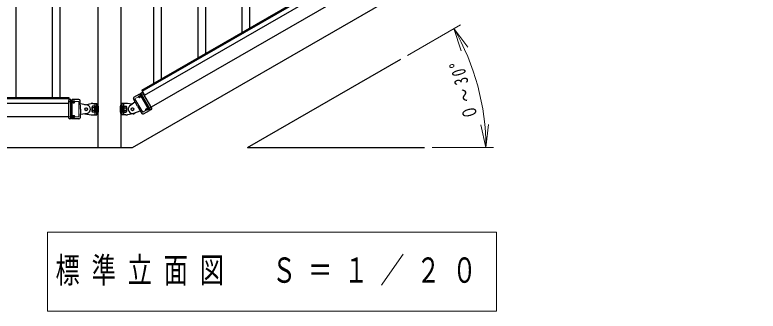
# Model space of a CAD drawing. Units: millimetres on the paper, scale 1:20. Extents: x -365 to 0, y 0 to 257.
# Drawn here: x -234.2 to -137.5, y 98.4 to 137 of the extents above; entities that cross this region are included whole.
import ezdxf

# ---------------------------------------------------------------- set-up
doc = ezdxf.new("R2010")
doc.units = ezdxf.units.MM
doc.linetypes.add('USER1', pattern=[4.5, 2.5, -2])
doc.layers.add('LY_1', color=7, linetype='Continuous', lineweight=25)
doc.styles.add('ＭＳ ゴシック', font='')
doc.styles.get('ＭＳ ゴシック').set_extended_font_data('MS Gothic')

# ---------------------------------------------------------------- blocks, each defined once
blk = doc.blocks.new('open_arrow')
at = {"color": 0, "linetype": 'Continuous', "lineweight": -2}
blk.add_lwpolyline([(7.5, 1.25), (0, 0), (7.5, -1.25)], dxfattribs=at)

msp = doc.modelspace()

# ---------------------------------------------------------------- linework, layer by layer
at = {"layer": 'LY_1', "color": 190}
for p, q in [((-217.654, 127.167), (-140.188, 171.892)), ((-217.579, 127.037), (-140.113, 171.762)), ((-217.284, 126.526), (-139.818, 171.251)), ((-217.654, 127.167), (-217.284, 126.526)), ((-316.586, 126.233), (-227.136, 126.233)), ((-316.586, 126.083), (-227.136, 126.083)), ((-227.136, 126.233), (-227.136, 125.493)), ((-316.586, 125.493), (-227.136, 125.493)), ((-225.04, 125.299), (-224.245, 125.437)), ((-223.99, 125.458), (-223.499, 125.458)), ((-223.699, 123.958), (-223.699, 125.458)), ((-223.499, 123.958), (-223.499, 125.458)), ((-220.224, 125.458), (-220.224, 123.958)), ((-219.733, 125.458), (-220.224, 125.458)), ((-220.024, 125.458), (-220.024, 123.958)), ((-218.958, 125.347), (-219.478, 125.437)), ((-225.04, 124.118), (-224.245, 123.98)), ((-223.99, 123.958), (-223.499, 123.958)), ((-219.733, 123.958), (-220.224, 123.958)), ((-218.757, 124.105), (-219.478, 123.98))]:
    msp.add_line(p, q, dxfattribs=at)
at = {"layer": 'LY_1', "color": 21}
for p, q in [((-138.904, 169.717), (-216.413, 124.967)), ((-227.136, 125.708), (-227.111, 125.708)), ((-227.111, 123.708), (-316.611, 123.708))]:
    msp.add_line(p, q, dxfattribs=at)
at = {"layer": 'LY_1'}
for p, q in [((-204.571, 134.72), (-204.571, 168.305)), ((-203.571, 135.298), (-203.571, 168.882)), ((-218.861, 119.708), (-137.455, 166.708)), ((-209.321, 131.978), (-209.321, 165.562)), ((-210.321, 131.4), (-210.321, 164.985)), ((-215.071, 128.658), (-215.071, 161.954)), ((-216.071, 128.081), (-216.071, 161.376)), ((-203.885, 119.708), (-183.945, 131.221)), ((-224.048, 125.084), (-224.084, 125.021)), ((-224.084, 124.396), (-224.084, 125.021)), ((-223.759, 125.084), (-224.048, 125.084)), ((-223.759, 124.896), (-224.048, 124.896)), ((-223.759, 125.133), (-223.699, 125.133)), ((-223.759, 124.283), (-223.759, 125.133)), ((-223.759, 125.084), (-223.759, 124.333)), ((-223.699, 125.133), (-223.699, 124.283)), ((-220.024, 125.133), (-219.964, 125.133)), ((-220.024, 124.283), (-220.024, 125.133)), ((-219.964, 125.133), (-219.964, 124.283)), ((-219.964, 125.084), (-219.675, 125.084)), ((-219.964, 124.333), (-219.964, 125.084)), ((-219.964, 124.896), (-219.675, 124.896)), ((-219.675, 125.084), (-219.639, 125.021)), ((-219.639, 125.021), (-219.639, 124.396)), ((-224.048, 124.333), (-224.084, 124.396)), ((-223.759, 124.521), (-224.048, 124.521)), ((-223.759, 124.333), (-224.048, 124.333)), ((-223.699, 124.283), (-223.759, 124.283)), ((-219.964, 124.283), (-220.024, 124.283)), ((-219.964, 124.521), (-219.675, 124.521)), ((-219.964, 124.333), (-219.675, 124.333)), ((-219.675, 124.333), (-219.639, 124.396)), ((-356.556, 119.708), (-218.861, 119.708)), ((-203.885, 119.708), (-180.86, 119.708))]:
    msp.add_line(p, q, dxfattribs=at)
at = {"layer": 'LY_1', "color": 40}
for p, q in [((-233.986, 126.233), (-233.986, 160.208)), ((-229.236, 126.233), (-229.236, 160.208)), ((-228.236, 126.233), (-228.236, 160.208))]:
    msp.add_line(p, q, dxfattribs=at)
at = {"layer": 'LY_1', "color": 4}
for p, q in [((-220.349, 159.958), (-220.349, 119.708)), ((-223.374, 158.736), (-223.374, 119.708)), ((-223.499, 124.133), (-223.499, 125.283)), ((-223.474, 125.308), (-223.384, 125.308)), ((-223.374, 125.298), (-223.384, 125.308)), ((-220.349, 125.298), (-220.339, 125.308)), ((-220.249, 125.308), (-220.339, 125.308)), ((-220.224, 124.133), (-220.224, 125.283)), ((-223.474, 124.108), (-223.384, 124.108)), ((-223.374, 124.118), (-223.384, 124.108)), ((-220.349, 124.118), (-220.339, 124.108)), ((-220.249, 124.108), (-220.339, 124.108))]:
    msp.add_line(p, q, dxfattribs=at)
at = {"layer": 'LY_1', "lineweight": 13}
for p, q in [((-183.079, 131.721), (-176.163, 135.714)), ((-179.86, 119.708), (-171.874, 119.708)), ((-229.911, 108.716), (-229.911, 98.416)), ((-171.491, 108.716), (-229.911, 108.716)), ((-171.491, 98.416), (-171.491, 108.716)), ((-229.911, 98.416), (-171.491, 98.416))]:
    msp.add_line(p, q, dxfattribs=at)
at = {"layer": 'LY_1', "color": 94}
for p, q in [((-218.664, 126.266), (-217.884, 126.716)), ((-216.634, 124.551), (-217.884, 126.716)), ((-217.754, 126.791), (-217.625, 126.866)), ((-216.504, 124.626), (-217.754, 126.791)), ((-216.338, 124.837), (-217.488, 126.829)), ((-227.111, 123.558), (-227.111, 125.858)), ((-226.861, 125.958), (-227.011, 125.958)), ((-226.861, 123.458), (-226.861, 125.958)), ((-225.811, 125.958), (-226.711, 125.958)), ((-226.711, 123.458), (-226.711, 125.958)), ((-225.633, 124.708), (-225.661, 125.812)), ((-218.194, 125.094), (-218.721, 126.064)), ((-224.765, 125.25), (-225.611, 125.401)), ((-219.216, 125.129), (-218.559, 125.683)), ((-218.194, 125.094), (-217.617, 124.152)), ((-225.633, 124.708), (-225.661, 123.604)), ((-224.765, 124.167), (-225.611, 124.016)), ((-218.675, 124.191), (-217.866, 124.483)), ((-217.414, 124.101), (-216.634, 124.551)), ((-216.504, 124.626), (-216.375, 124.701)), ((-226.861, 123.458), (-227.011, 123.458)), ((-225.811, 123.458), (-226.711, 123.458))]:
    msp.add_line(p, q, dxfattribs=at)
at = {"layer": 'LY_1', "color": 94, "linetype": 'USER1', "lineweight": 13}
for p, q in [((-217.419, 126.71), (-218.523, 126.073)), ((-227.111, 125.721), (-225.836, 125.721)), ((-225.836, 123.696), (-225.836, 125.721)), ((-217.511, 124.319), (-218.523, 126.073)), ((-216.407, 124.957), (-217.511, 124.319)), ((-227.111, 123.696), (-225.836, 123.696))]:
    msp.add_line(p, q, dxfattribs=at)
at = {"layer": 'LY_1', "color": 4, "linetype": 'USER1', "lineweight": 13}
for p, q in [((-223.699, 124.958), (-223.499, 124.958)), ((-223.499, 124.971), (-223.374, 124.971)), ((-223.374, 124.708), (-223.374, 125.298)), ((-220.349, 124.708), (-220.349, 125.298)), ((-220.224, 124.971), (-220.349, 124.971)), ((-220.024, 124.958), (-220.224, 124.958)), ((-223.699, 124.458), (-223.499, 124.458)), ((-223.499, 124.446), (-223.374, 124.446)), ((-223.374, 124.118), (-223.374, 124.708)), ((-220.349, 124.118), (-220.349, 124.708)), ((-220.224, 124.446), (-220.349, 124.446)), ((-220.024, 124.458), (-220.224, 124.458))]:
    msp.add_line(p, q, dxfattribs=at)
at = {"layer": 'LY_1', "color": 94}
for points in [[(-226.674, 125.658), (-226.673, 125.649), (-226.671, 125.64), (-226.668, 125.631), (-226.664, 125.622), (-226.659, 125.614), (-226.652, 125.606), (-226.645, 125.598), (-226.636, 125.591), (-226.626, 125.584), (-226.616, 125.578), (-226.605, 125.572), (-226.593, 125.567), (-226.58, 125.563), (-226.567, 125.56), (-226.553, 125.557), (-226.54, 125.555), (-226.526, 125.554), (-226.511, 125.553), (-226.497, 125.554), (-226.483, 125.555), (-226.469, 125.557), (-226.456, 125.56), (-226.443, 125.563), (-226.43, 125.567), (-226.418, 125.572), (-226.407, 125.578), (-226.396, 125.584), (-226.387, 125.591), (-226.378, 125.598), (-226.371, 125.606), (-226.364, 125.614), (-226.359, 125.622), (-226.354, 125.631), (-226.351, 125.64), (-226.35, 125.649), (-226.349, 125.658), (-226.35, 125.667), (-226.351, 125.676), (-226.354, 125.685), (-226.359, 125.694), (-226.364, 125.702), (-226.371, 125.71), (-226.378, 125.718), (-226.387, 125.725), (-226.396, 125.732), (-226.407, 125.738), (-226.418, 125.743), (-226.43, 125.748), (-226.443, 125.753), (-226.456, 125.756), (-226.469, 125.759), (-226.483, 125.761), (-226.497, 125.762), (-226.511, 125.762), (-226.526, 125.762), (-226.54, 125.761), (-226.553, 125.759), (-226.567, 125.756), (-226.58, 125.753), (-226.593, 125.748), (-226.605, 125.743), (-226.616, 125.738), (-226.626, 125.732), (-226.636, 125.725), (-226.645, 125.718), (-226.652, 125.71), (-226.659, 125.702), (-226.664, 125.694), (-226.668, 125.685), (-226.671, 125.676), (-226.673, 125.667)], [(-217.767, 126.437), (-217.763, 126.429), (-217.76, 126.42), (-217.758, 126.411), (-217.757, 126.401), (-217.758, 126.391), (-217.759, 126.381), (-217.762, 126.37), (-217.766, 126.36), (-217.771, 126.349), (-217.777, 126.339), (-217.784, 126.328), (-217.792, 126.318), (-217.8, 126.308), (-217.81, 126.298), (-217.82, 126.289), (-217.831, 126.281), (-217.843, 126.273), (-217.855, 126.265), (-217.867, 126.258), (-217.88, 126.252), (-217.893, 126.247), (-217.906, 126.243), (-217.919, 126.239), (-217.932, 126.237), (-217.945, 126.235), (-217.958, 126.234), (-217.97, 126.234), (-217.981, 126.235), (-217.993, 126.237), (-218.003, 126.24), (-218.013, 126.244), (-218.022, 126.248), (-218.03, 126.254), (-218.037, 126.26), (-218.043, 126.267), (-218.048, 126.274), (-218.052, 126.283), (-218.055, 126.291), (-218.057, 126.301), (-218.057, 126.31), (-218.057, 126.32), (-218.055, 126.33), (-218.052, 126.341), (-218.049, 126.352), (-218.044, 126.362), (-218.038, 126.373), (-218.031, 126.383), (-218.023, 126.393), (-218.014, 126.403), (-218.004, 126.413), (-217.994, 126.422), (-217.983, 126.431), (-217.972, 126.439), (-217.959, 126.446), (-217.947, 126.453), (-217.934, 126.459), (-217.921, 126.464), (-217.908, 126.468), (-217.895, 126.472), (-217.882, 126.475), (-217.869, 126.476), (-217.857, 126.477), (-217.845, 126.477), (-217.833, 126.476), (-217.822, 126.474), (-217.811, 126.471), (-217.802, 126.467), (-217.793, 126.463), (-217.785, 126.457), (-217.778, 126.451), (-217.772, 126.444)], [(-216.817, 124.792), (-216.813, 124.784), (-216.81, 124.775), (-216.808, 124.766), (-216.808, 124.757), (-216.808, 124.747), (-216.81, 124.736), (-216.813, 124.726), (-216.816, 124.715), (-216.821, 124.705), (-216.827, 124.694), (-216.834, 124.684), (-216.842, 124.673), (-216.851, 124.663), (-216.861, 124.654), (-216.871, 124.645), (-216.882, 124.636), (-216.894, 124.628), (-216.906, 124.621), (-216.918, 124.614), (-216.931, 124.608), (-216.944, 124.603), (-216.957, 124.598), (-216.97, 124.595), (-216.983, 124.592), (-216.996, 124.59), (-217.008, 124.59), (-217.02, 124.59), (-217.032, 124.591), (-217.043, 124.593), (-217.054, 124.596), (-217.063, 124.599), (-217.072, 124.604), (-217.08, 124.609), (-217.087, 124.615), (-217.093, 124.622), (-217.099, 124.63), (-217.103, 124.638), (-217.105, 124.647), (-217.107, 124.656), (-217.108, 124.666), (-217.107, 124.676), (-217.106, 124.686), (-217.103, 124.696), (-217.099, 124.707), (-217.094, 124.718), (-217.088, 124.728), (-217.081, 124.739), (-217.073, 124.749), (-217.065, 124.759), (-217.055, 124.768), (-217.045, 124.777), (-217.034, 124.786), (-217.022, 124.794), (-217.01, 124.802), (-216.998, 124.808), (-216.985, 124.814), (-216.972, 124.82), (-216.959, 124.824), (-216.946, 124.827), (-216.933, 124.83), (-216.92, 124.832), (-216.907, 124.833), (-216.895, 124.833), (-216.884, 124.832), (-216.872, 124.83), (-216.862, 124.827), (-216.852, 124.823), (-216.843, 124.818), (-216.835, 124.813), (-216.828, 124.807), (-216.822, 124.8)], [(-226.674, 123.759), (-226.673, 123.75), (-226.671, 123.741), (-226.668, 123.732), (-226.664, 123.723), (-226.659, 123.715), (-226.652, 123.707), (-226.645, 123.699), (-226.636, 123.692), (-226.626, 123.685), (-226.616, 123.679), (-226.605, 123.673), (-226.593, 123.669), (-226.58, 123.664), (-226.567, 123.661), (-226.553, 123.658), (-226.54, 123.656), (-226.526, 123.655), (-226.511, 123.655), (-226.497, 123.655), (-226.483, 123.656), (-226.469, 123.658), (-226.456, 123.661), (-226.443, 123.664), (-226.43, 123.669), (-226.418, 123.673), (-226.407, 123.679), (-226.396, 123.685), (-226.387, 123.692), (-226.378, 123.699), (-226.371, 123.707), (-226.364, 123.715), (-226.359, 123.723), (-226.354, 123.732), (-226.351, 123.741), (-226.35, 123.75), (-226.349, 123.759), (-226.35, 123.768), (-226.351, 123.777), (-226.354, 123.786), (-226.359, 123.795), (-226.364, 123.803), (-226.371, 123.811), (-226.378, 123.819), (-226.387, 123.826), (-226.396, 123.833), (-226.407, 123.839), (-226.418, 123.845), (-226.43, 123.849), (-226.443, 123.854), (-226.456, 123.857), (-226.469, 123.86), (-226.483, 123.862), (-226.497, 123.863), (-226.511, 123.863), (-226.526, 123.863), (-226.54, 123.862), (-226.553, 123.86), (-226.567, 123.857), (-226.58, 123.854), (-226.593, 123.849), (-226.605, 123.845), (-226.616, 123.839), (-226.626, 123.833), (-226.636, 123.826), (-226.645, 123.819), (-226.652, 123.811), (-226.659, 123.803), (-226.664, 123.795), (-226.668, 123.786), (-226.671, 123.777), (-226.673, 123.768)]]:
    msp.add_lwpolyline(points, close=True, dxfattribs=at)
for points in [[(-217.78, 126.334), (-217.784, 126.342), (-217.79, 126.349), (-217.797, 126.354), (-217.806, 126.359), (-217.816, 126.362), (-217.827, 126.364), (-217.838, 126.364), (-217.851, 126.363), (-217.863, 126.36), (-217.876, 126.356), (-217.889, 126.351), (-217.901, 126.345), (-217.913, 126.337), (-217.924, 126.329), (-217.933, 126.32), (-217.942, 126.31), (-217.949, 126.3), (-217.955, 126.29), (-217.959, 126.279), (-217.961, 126.269), (-217.961, 126.26), (-217.96, 126.25), (-217.957, 126.242), (-217.952, 126.234)], [(-226.611, 125.575), (-226.611, 125.584), (-226.61, 125.593), (-226.606, 125.602), (-226.601, 125.61), (-226.594, 125.618), (-226.585, 125.625), (-226.575, 125.631), (-226.564, 125.636), (-226.552, 125.64), (-226.539, 125.643), (-226.525, 125.645), (-226.511, 125.646), (-226.498, 125.645), (-226.484, 125.643), (-226.471, 125.64), (-226.459, 125.636), (-226.448, 125.631), (-226.437, 125.625), (-226.429, 125.618), (-226.422, 125.61), (-226.417, 125.602), (-226.413, 125.593), (-226.412, 125.584), (-226.412, 125.575)], [(-216.913, 124.832), (-216.908, 124.825), (-216.905, 124.817), (-216.904, 124.808), (-216.904, 124.799), (-216.906, 124.789), (-216.91, 124.779), (-216.915, 124.769), (-216.921, 124.759), (-216.929, 124.749), (-216.938, 124.74), (-216.949, 124.732), (-216.96, 124.724), (-216.971, 124.718), (-216.983, 124.712), (-216.996, 124.708), (-217.008, 124.705), (-217.02, 124.703), (-217.032, 124.703), (-217.043, 124.704), (-217.053, 124.706), (-217.063, 124.709), (-217.071, 124.714), (-217.077, 124.72), (-217.082, 124.727), (-217.084, 124.73), (-217.085, 124.733)], [(-226.611, 123.842), (-226.611, 123.833), (-226.61, 123.824), (-226.607, 123.816), (-226.602, 123.808), (-226.595, 123.8), (-226.587, 123.794), (-226.578, 123.787), (-226.567, 123.782), (-226.555, 123.778), (-226.543, 123.775), (-226.53, 123.772), (-226.516, 123.771), (-226.503, 123.772), (-226.49, 123.773), (-226.477, 123.775), (-226.465, 123.779), (-226.453, 123.783), (-226.443, 123.789), (-226.434, 123.795), (-226.426, 123.802), (-226.42, 123.81), (-226.415, 123.818), (-226.412, 123.826), (-226.411, 123.835), (-226.411, 123.838), (-226.412, 123.842)]]:
    msp.add_lwpolyline(points, dxfattribs=at)
at = {"layer": 'LY_1', "color": 4, "linetype": 'USER1', "lineweight": 13}
for points in [[(-223.374, 124.446), (-223.371, 124.448), (-223.368, 124.455), (-223.365, 124.466), (-223.362, 124.481), (-223.36, 124.5), (-223.358, 124.523), (-223.356, 124.549), (-223.354, 124.577), (-223.353, 124.608), (-223.352, 124.64), (-223.351, 124.674), (-223.351, 124.708), (-223.351, 124.743), (-223.352, 124.776), (-223.353, 124.809), (-223.354, 124.84), (-223.356, 124.868), (-223.358, 124.894), (-223.36, 124.917), (-223.362, 124.936), (-223.365, 124.951), (-223.368, 124.962), (-223.371, 124.969), (-223.374, 124.971)], [(-220.349, 124.446), (-220.352, 124.448), (-220.355, 124.455), (-220.358, 124.466), (-220.36, 124.481), (-220.363, 124.5), (-220.365, 124.523), (-220.367, 124.549), (-220.369, 124.577), (-220.37, 124.608), (-220.371, 124.64), (-220.372, 124.674), (-220.372, 124.708), (-220.372, 124.743), (-220.371, 124.776), (-220.37, 124.809), (-220.369, 124.84), (-220.367, 124.868), (-220.365, 124.894), (-220.363, 124.917), (-220.36, 124.936), (-220.358, 124.951), (-220.355, 124.962), (-220.352, 124.969), (-220.349, 124.971)]]:
    msp.add_lwpolyline(points, dxfattribs=at)
at = {"layer": 'LY_1', "color": 94, "lineweight": 13}
for centre in [(-224.861, 124.708), (-218.861, 124.708)]:
    msp.add_circle(centre, 0.2, dxfattribs=at)
at = {"layer": 'LY_1', "color": 94}
for centre in [(-224.861, 124.708), (-218.861, 124.708)]:
    msp.add_circle(centre, 0.17, dxfattribs=at)
at = {"layer": 'LY_1', "lineweight": 13}
msp.add_arc((-203.885, 119.708), 31.011, 0, 30, dxfattribs=at)
at = {"layer": 'LY_1', "color": 94}
for centre, radius, start, end in [((-217.819, 126.753), 0.075, 210, 30), ((-217.575, 126.779), 0.1, 30, 120), ((-227.011, 125.858), 0.1, 90, 180), ((-226.786, 125.958), 0.075, 180, 0), ((-225.811, 125.808), 0.15, 1.5, 90), ((-218.589, 126.136), 0.15, 120, 208.5), ((-218.591, 125.721), 0.05, 310.14485, 28.5), ((-225.602, 125.45), 0.05, 181.5, 259.85515), ((-224.861, 124.708), 0.55, 280.14485, 79.85515), ((-218.861, 124.708), 0.55, 130.14485, 289.85515), ((-216.425, 124.787), 0.1, 300, 30), ((-225.602, 123.966), 0.05, 100.14485, 178.5), ((-217.849, 124.436), 0.05, 31.5, 109.85515), ((-217.489, 124.231), 0.15, 211.5, 300), ((-216.569, 124.588), 0.075, 30, 210), ((-227.011, 123.558), 0.1, 180, 270), ((-226.786, 123.458), 0.075, 0, 180), ((-225.811, 123.608), 0.15, 270, 358.5)]:
    msp.add_arc(centre, radius, start, end, dxfattribs=at)
at = {"layer": 'LY_1', "color": 94, "lineweight": 13}
for centre, start, end in [((-217.575, 126.779), 30, 120), ((-227.011, 125.858), 90, 180), ((-216.425, 124.787), 300, 30), ((-227.011, 123.558), 180, 270)]:
    msp.add_arc(centre, 0.1, start, end, dxfattribs=at)
at = {"layer": 'LY_1', "color": 190}
for centre, start, end in [((-223.99, 123.958), 90, 99.80445), ((-219.733, 123.958), 80.19555, 90), ((-223.99, 125.458), 260.19555, 270), ((-219.733, 125.458), 270, 279.80445)]:
    msp.add_arc(centre, 1.5, start, end, dxfattribs=at)
at = {"layer": 'LY_1'}
for centre, radius, start, end in [((-223.911, 124.99), 0.166, 145.61586, 214.38414), ((-223.456, 124.708), 0.621, 162.4121, 197.5879), ((-219.812, 124.99), 0.166, 325.61584, 34.38415), ((-220.267, 124.708), 0.621, 342.4121, 17.5879), ((-223.911, 124.427), 0.166, 145.61584, 214.38415), ((-219.812, 124.427), 0.166, 325.61586, 34.38414), ((-218.861, 124.708), 0.613, 279.80445, 315.96405)]:
    msp.add_arc(centre, radius, start, end, dxfattribs=at)
at = {"layer": 'LY_1', "color": 4}
for centre, radius, start, end in [((-223.474, 125.283), 0.025, 90, 180), ((-224.751, 124.708), 1.498, 336.80245, 23.19755), ((-218.972, 124.708), 1.498, 156.80245, 203.19755), ((-220.249, 125.283), 0.025, 0, 90), ((-223.474, 124.133), 0.025, 180, 270), ((-220.249, 124.133), 0.025, 270, 0)]:
    msp.add_arc(centre, radius, start, end, dxfattribs=at)

# ---------------------------------------------------------------- block references
at = {"layer": 'LY_1', "lineweight": 13, "xscale": 0.4, "yscale": 0.4}
for p, rotation in [((-177.029, 135.214), 297.2), ((-172.874, 119.708), 92.8)]:
    msp.add_blockref('open_arrow', p, dxfattribs=dict(at, rotation=rotation))

# ---------------------------------------------------------------- texts
at = {"layer": 'LY_1', "insert": (-174.896, 127.476), "char_height": 1.833, "attachment_point": 8, "rotation": 105, "style": 'ＭＳ ゴシック'}
msp.add_mtext('\\T1.33;\\W0.7;０～30°', dxfattribs=at)
at = {"layer": 'LY_1', "insert": (-200.701, 103.566), "char_height": 3.299, "attachment_point": 5, "style": 'ＭＳ ゴシック'}
msp.add_mtext('\\T1.49;\\W0.7;標準立面図\u3000Ｓ＝１／２０', dxfattribs=at)

doc.saveas('drawing.dxf')
